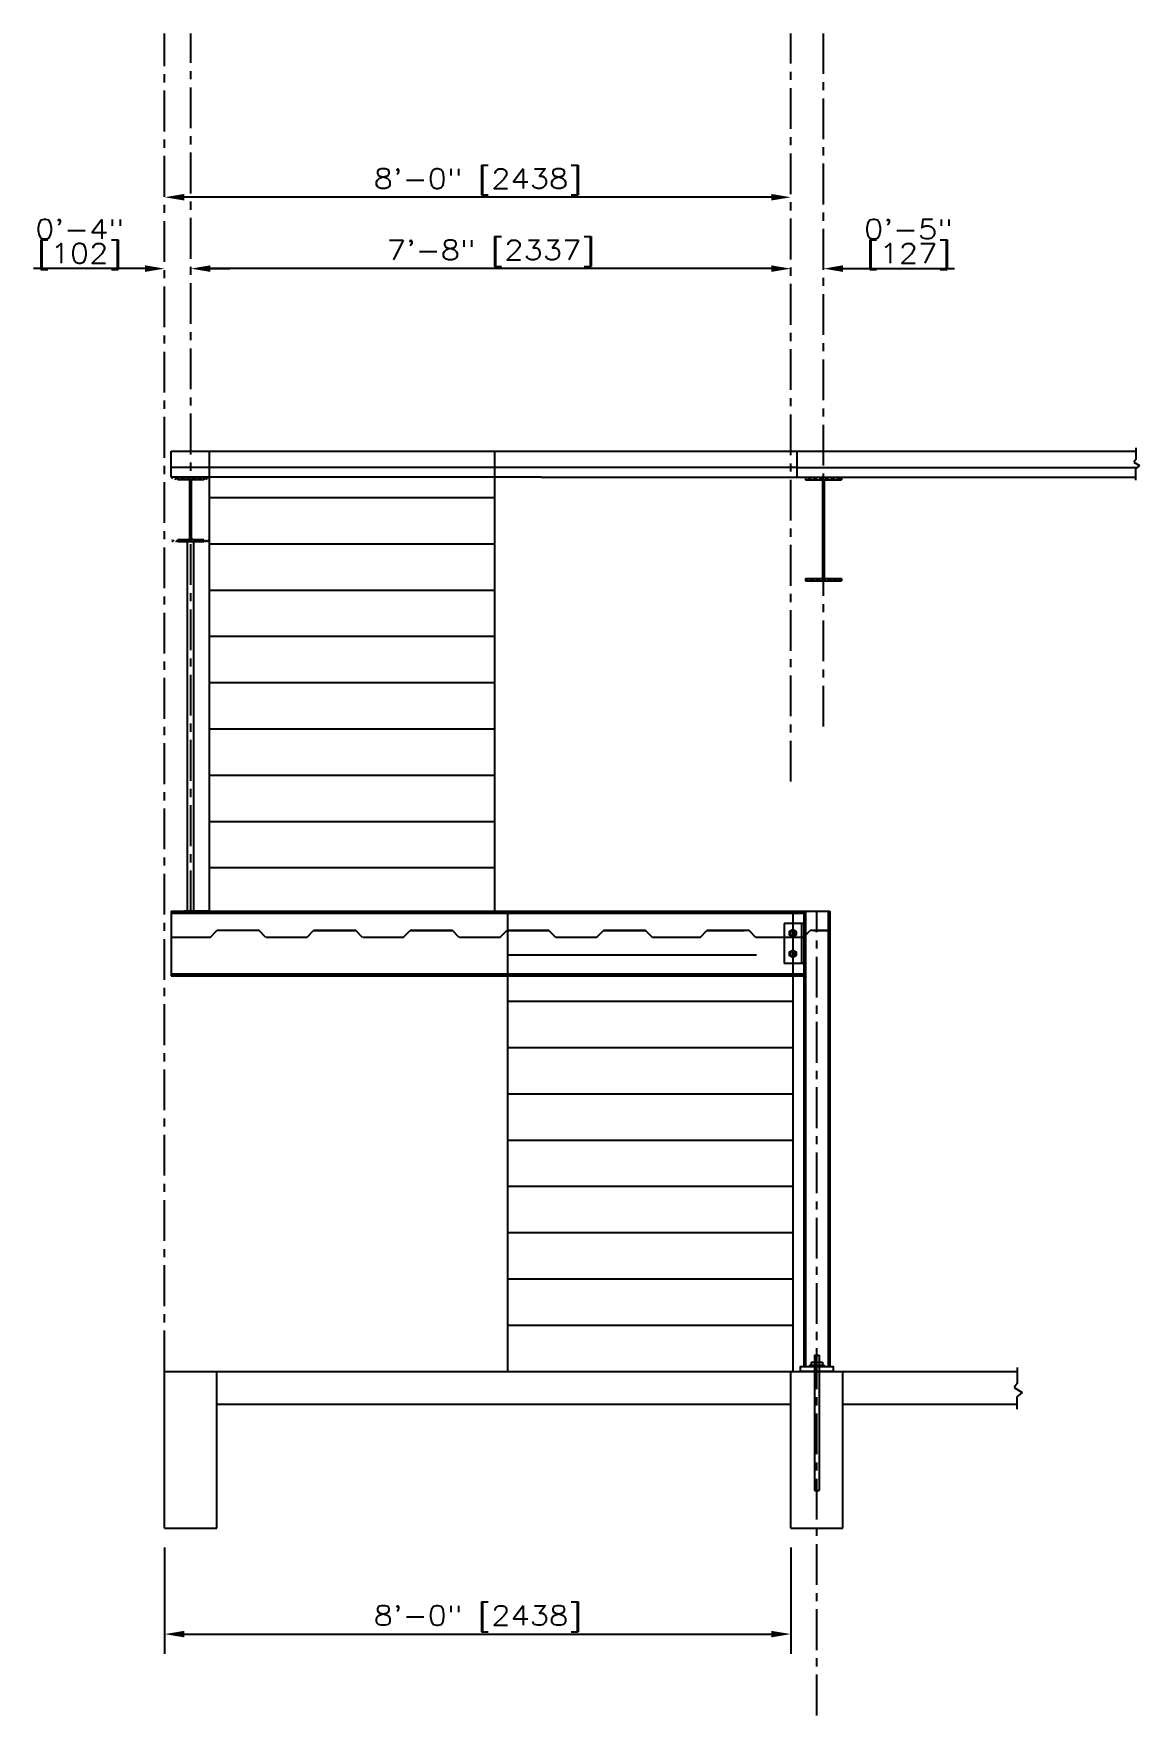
# Model space of a CAD drawing. Header units: inches. Extents: x -44 to 9761, y -1166 to 3580.
# Drawn here: x 7569.4 to 7739, y 2372.1 to 2629.8 of the extents above; entities that cross this region are included whole.
import ezdxf

# ---------------------------------------------------------------- set-up
doc = ezdxf.new("R2010")
doc.units = ezdxf.units.IN
doc.header["$MEASUREMENT"] = 0
doc.linetypes.add('CENTER', pattern=[2, 1.25, -0.25, 0.25, -0.25])
doc.layers.get('DEFPOINTS').update_dxf_attribs({"linetype": 'CONTINUOUS'})
for name, color, linetype in [('C-241-1', 241, 'CONTINUOUS'), ('Center', 251, 'CENTER'), ('LAYER131A', 131, 'CONTINUOUS'), ('Section_Hanger', 150, 'CONTINUOUS'), ('Struc_Section_BP', 135, 'CONTINUOUS'), ('Struc_Section_Conc', 71, 'CONTINUOUS'), ('Struc_Section_Dim', 5, 'CONTINUOUS'), ('Struc_Section_MachineBolt', 133, 'CONTINUOUS'), ('Struc_Section_Stair', 131, 'CONTINUOUS'), ('Struc_Section_Steel', 11, 'CONTINUOUS'), ('Struc_Steel_Beam', 22, 'CONTINUOUS')]:
    doc.layers.add(name, color=color, linetype=linetype)
doc.styles.add('ROMANS-115', font='romans.shx', dxfattribs={"width": 1.15})
doc.dimstyles.new('48-ROMANS-115', dxfattribs={"dimtxt": 3, "dimasz": 3, "dimexe": 3, "dimexo": 3, "dimgap": 0.0625, "dimtad": 1, "dimdec": 4, "dimzin": 1, "dimdsep": 46, "dimlunit": 4, "dimtxsty": 'ROMANS-115', "dimcen": 0.0625, "dimclrd": 256, "dimclre": 256, "dimclrt": 256, "dimadec": 0, "dimazin": 0, "dimtfac": 1, "dimtdec": 4, "dimtofl": 0, "dimtmove": 0, "dimatfit": 0, "dimfxl": 1, "dimfrac": 2, "dimtolj": 1, "dimtzin": 0, "dimarcsym": 0})
doc.dimstyles.new('Copy of 48-ROMANS-115-BPV', dxfattribs={"dimtxt": 3, "dimasz": 3, "dimexe": 3, "dimexo": 3, "dimgap": 0.0625, "dimtad": 1, "dimdec": 4, "dimzin": 1, "dimdsep": 46, "dimlunit": 4, "dimtxsty": 'ROMANS-115', "dimcen": 0.0625, "dimclrd": 256, "dimclre": 256, "dimclrt": 256, "dimadec": 0, "dimazin": 0, "dimtfac": 1, "dimtdec": 4, "dimtofl": 0, "dimtmove": 0, "dimatfit": 0, "dimfxl": 1, "dimfrac": 2, "dimtolj": 1, "dimtzin": 0, "dimarcsym": 0})

# ---------------------------------------------------------------- blocks, each defined once
blk = doc.blocks.new('*D23')
at = {"layer": 'DEFPOINTS', "color": 0, "transparency": 16777216}
for p in [(7589.54, 2604.75), (7589.54, 2603.35), (7685.54, 2603.35)]:
    blk.add_point(p, dxfattribs=at)
at = {"layer": 'Struc_Section_Dim', "lineweight": -2, "transparency": 16777216}
blk.add_line((7682.54, 2604.75), (7592.54, 2604.75), dxfattribs=at)
at = {"layer": 'Struc_Section_Dim', "transparency": 16777216}
for points in [[(7592.54, 2605.25), (7592.54, 2604.25), (7589.54, 2604.75)], [(7682.54, 2605.25), (7682.54, 2604.25), (7685.54, 2604.75)]]:
    blk.add_solid(points, dxfattribs=at)
at = {"layer": 'Struc_Section_Dim', "transparency": 16777216, "insert": (7637.54, 2607.1), "char_height": 3, "attachment_point": 5, "style": 'ROMANS-115'}
blk.add_mtext('\\A1;8\'-0" [2438]', dxfattribs=at)
blk = doc.blocks.new('*D24')
at = {"layer": 'DEFPOINTS', "color": 0, "transparency": 16777216}
for p in [(7593.54, 2594.12), (7593.54, 2593.81), (7685.54, 2594.12)]:
    blk.add_point(p, dxfattribs=at)
at = {"layer": 'Struc_Section_Dim', "lineweight": -2, "transparency": 16777216}
blk.add_line((7682.54, 2593.81), (7596.54, 2593.81), dxfattribs=at)
at = {"layer": 'Struc_Section_Dim', "transparency": 16777216}
for points in [[(7596.54, 2594.31), (7596.54, 2593.31), (7593.54, 2593.81)], [(7682.54, 2594.31), (7682.54, 2593.31), (7685.54, 2593.81)]]:
    blk.add_solid(points, dxfattribs=at)
at = {"layer": 'Struc_Section_Dim', "transparency": 16777216, "insert": (7639.54, 2596.16), "char_height": 3, "attachment_point": 5, "style": 'ROMANS-115'}
blk.add_mtext('\\A1;7\'-8" [2337]', dxfattribs=at)
blk = doc.blocks.new('*D25')
at = {"layer": 'DEFPOINTS', "color": 0, "transparency": 16777216}
for p in [(7589.54, 2593.81), (7589.54, 2593.81), (7593.54, 2593.81)]:
    blk.add_point(p, dxfattribs=at)
at = {"layer": 'Struc_Section_Dim', "lineweight": -2, "transparency": 16777216}
for p, q in [((7586.54, 2593.81), (7569.45, 2593.81)), ((7596.54, 2593.81), (7599.54, 2593.81))]:
    blk.add_line(p, q, dxfattribs=at)
at = {"layer": 'Struc_Section_Dim', "transparency": 16777216}
for points in [[(7586.54, 2594.31), (7586.54, 2593.31), (7589.54, 2593.81)], [(7596.54, 2594.31), (7596.54, 2593.31), (7593.54, 2593.81)]]:
    blk.add_solid(points, dxfattribs=at)
at = {"layer": 'Struc_Section_Dim', "transparency": 16777216, "char_height": 3, "attachment_point": 5, "style": 'ROMANS-115'}
for s, insert in [('\\A1;0\'-4"', (7576.49, 2599.86)), ('\\A1;[102]', (7576.49, 2595.66))]:
    blk.add_mtext(s, dxfattribs=dict(at, insert=insert))
blk = doc.blocks.new('outstandingconn1')
at = {"layer": 'Struc_Section_MachineBolt', "ltscale": 2}
for points in [[(1.2, 4.36), (1.69, 4.08), (2.18, 4.36), (2.18, 4.92), (1.69, 5.2), (1.2, 4.92)], [(1.2, 1.22), (1.69, 0.94), (2.18, 1.22), (2.18, 1.78), (1.69, 2.06), (1.2, 1.78)]]:
    blk.add_lwpolyline(points, close=True, dxfattribs=at)
for centre in [(1.69, 4.64), (1.69, 1.5)]:
    blk.add_circle(centre, 0.375, dxfattribs=at)
at = {"layer": 'Struc_Section_Steel', "color": 131, "ltscale": 2}
for p, q in [((0, 6.14), (3, 6.14)), ((0, 6.14), (0, 0)), ((0.38, 6.14), (0.38, 0)), ((3, 6.14), (3, 0)), ((0, 0), (3, 0))]:
    blk.add_line(p, q, dxfattribs=at)
blk = doc.blocks.new('*D26')
at = {"layer": 'DEFPOINTS', "color": 0, "transparency": 16777216}
for p in [(7685.54, 2593.81), (7690.54, 2593.81), (7690.54, 2593.81)]:
    blk.add_point(p, dxfattribs=at)
at = {"layer": 'Struc_Section_Dim', "lineweight": -2, "transparency": 16777216}
for p, q in [((7682.54, 2593.81), (7679.54, 2593.81)), ((7693.54, 2593.81), (7710.63, 2593.81))]:
    blk.add_line(p, q, dxfattribs=at)
at = {"layer": 'Struc_Section_Dim', "transparency": 16777216}
for points in [[(7682.54, 2594.31), (7682.54, 2593.31), (7685.54, 2593.81)], [(7693.54, 2594.31), (7693.54, 2593.31), (7690.54, 2593.81)]]:
    blk.add_solid(points, dxfattribs=at)
at = {"layer": 'Struc_Section_Dim', "transparency": 16777216, "char_height": 3, "attachment_point": 5, "style": 'ROMANS-115'}
for s, insert in [('\\A1;0\'-5"', (7703.58, 2599.86)), ('\\A1;[127]', (7703.58, 2595.66))]:
    blk.add_mtext(s, dxfattribs=dict(at, insert=insert))
blk = doc.blocks.new('*D62')
at = {"layer": 'DEFPOINTS', "color": 0, "transparency": 16777216}
for p in [(7589.54, 2400.84), (7685.54, 2400.84), (7685.54, 2384.58)]:
    blk.add_point(p, dxfattribs=at)
at = {"layer": 'Struc_Section_Dim', "lineweight": -2, "transparency": 16777216}
for p, q in [((7589.54, 2397.84), (7589.54, 2381.58)), ((7685.54, 2397.84), (7685.54, 2381.58)), ((7592.54, 2384.58), (7682.54, 2384.58))]:
    blk.add_line(p, q, dxfattribs=at)
at = {"layer": 'Struc_Section_Dim', "transparency": 16777216}
for points in [[(7592.54, 2385.08), (7592.54, 2384.08), (7589.54, 2384.58)], [(7682.54, 2385.08), (7682.54, 2384.08), (7685.54, 2384.58)]]:
    blk.add_solid(points, dxfattribs=at)
at = {"layer": 'Struc_Section_Dim', "transparency": 16777216, "insert": (7637.54, 2386.93), "char_height": 3, "attachment_point": 5, "style": 'ROMANS-115'}
blk.add_mtext('\\A1;8\'-0" [2438]', dxfattribs=at)

msp = doc.modelspace()

# ---------------------------------------------------------------- hatches: boundary and pattern name
at = {"layer": 'Struc_Section_Steel', "ltscale": 2}
h = msp.add_hatch(dxfattribs=at)
h.set_pattern_fill('STEEL', color=256, scale=5, style=0)
h.set_pattern_definition([(45, (7488.66326, 2578.0876), (-0.4419417, 0.4419417), []), (45, (7488.66326, 2578.4001), (-0.4419417, 0.4419417), [])])
h.paths.add_polyline_path([(7596.41389, 2561.5232), (7596.41389, 2561.8357), (7590.66389, 2561.8357), (7590.66389, 2561.5232), (7593.16389, 2561.5232, -0.414213562), (7593.41389, 2561.2732), (7593.41389, 2552.5232, -0.414213562), (7593.16389, 2552.2732), (7590.66389, 2552.2732), (7590.66389, 2551.9607), (7596.41389, 2551.9607), (7596.41389, 2552.2732), (7593.91389, 2552.2732, -0.414213562), (7593.66389, 2552.5232), (7593.66389, 2561.2732, -0.414213562), (7593.91389, 2561.5232)])
at = {"layer": 'Struc_Steel_Beam'}
h = msp.add_hatch(dxfattribs=at)
h.set_pattern_fill('STEEL', color=256, scale=5, style=0)
h.set_pattern_definition([(45, (7530.6161, 2577.7901), (-0.4419417, 0.4419417), []), (45, (7530.6161, 2578.1026), (-0.4419417, 0.4419417), [])])
h.paths.add_polyline_path([(7687.78889, 2561.8357), (7687.78889, 2561.4607), (7690.41389, 2561.4607), (7690.41389, 2546.3357), (7687.78889, 2546.3357), (7687.78889, 2545.9607), (7690.53889, 2545.9607), (7690.53889, 2561.8357)])
h.paths.add_polyline_path([(7693.28889, 2561.4607), (7693.28889, 2561.8357), (7690.53889, 2561.8357), (7690.53889, 2545.9607), (7693.28889, 2545.9607), (7693.28889, 2546.3357), (7690.66389, 2546.3357), (7690.66389, 2561.4607)])

# ---------------------------------------------------------------- linework, layer by layer
at = {"layer": 'C-241-1'}
for p, q in [((7688.41796, 2425.77126), (7690.65982, 2425.77126)), ((7688.41796, 2425.77126), (7688.41796, 2425.5857)), ((7688.41796, 2425.5857), (7690.65982, 2425.5857)), ((7688.66796, 2426.26611), (7690.40982, 2426.26611)), ((7688.66796, 2426.26611), (7688.66796, 2425.77126)), ((7689.16281, 2427.30735), (7689.16281, 2426.26611)), ((7689.16281, 2427.30735), (7689.91497, 2427.30735)), ((7689.91497, 2427.30735), (7689.91497, 2426.26611)), ((7690.40982, 2426.26611), (7690.40982, 2425.77126)), ((7690.65982, 2425.77126), (7690.65982, 2425.5857))]:
    msp.add_line(p, q, dxfattribs=at)
at = {"layer": 'C-241-1', "ltscale": 2}
for p, q in [((7689.16281, 2426.26611), (7689.16281, 2406.5857)), ((7689.91497, 2426.26611), (7689.91497, 2406.5857)), ((7689.16281, 2406.5857), (7689.91497, 2406.5857))]:
    msp.add_line(p, q, dxfattribs=at)
at = {"layer": 'Center', "ltscale": 5}
for p, q in [((7589.53889, 2424.8357), (7589.53889, 2629.8179)), ((7593.53889, 2495.3357), (7593.53889, 2629.8179)), ((7685.53889, 2515.21933), (7685.53889, 2629.8179)), ((7690.53889, 2523.6491), (7690.53889, 2629.8179)), ((7689.53889, 2372.12622), (7689.53889, 2495.3357))]:
    msp.add_line(p, q, dxfattribs=at)
at = {"layer": 'LAYER131A'}
for p, q in [((7596.53889, 2495.3357), (7592.53889, 2495.3357)), ((7686.78889, 2495.3357), (7690.78889, 2495.3357)), ((7687.53889, 2495.3357), (7687.53889, 2425.5857)), ((7691.53889, 2495.3357), (7691.53889, 2425.5857))]:
    msp.add_line(p, q, dxfattribs=at)
at = {"layer": 'Section_Hanger', "ltscale": 2}
for p, q in [((7593.03889, 2495.3357), (7593.03889, 2551.9607)), ((7594.03889, 2495.3357), (7594.03889, 2551.9607))]:
    msp.add_line(p, q, dxfattribs=at)
at = {"layer": 'Struc_Section_BP', "ltscale": 2}
msp.add_lwpolyline([(7692.03889, 2424.8357), (7687.03889, 2424.8357), (7687.03889, 2425.5857), (7692.03889, 2425.5857)], close=True, dxfattribs=at)
at = {"layer": 'Struc_Section_Conc', "ltscale": 2}
for p, q in [((7590.53889, 2565.8357), (7686.53889, 2565.8357)), ((7590.53889, 2561.8357), (7590.53889, 2565.8357)), ((7686.53889, 2561.8357), (7686.53889, 2565.8357)), ((7686.53889, 2565.8357), (7738.45389, 2565.8357)), ((7647.26389, 2561.8357), (7590.53889, 2561.8357)), ((7647.26389, 2561.8357), (7686.53889, 2561.8357)), ((7686.53889, 2561.8357), (7738.39185, 2561.8357)), ((7590.53889, 2495.3357), (7691.53889, 2495.3357)), ((7691.53889, 2495.3357), (7691.53889, 2492.38104)), ((7596.50633, 2491.3357), (7597.55168, 2492.38104)), ((7604.0261, 2492.38104), (7597.55168, 2492.38104)), ((7605.07144, 2491.3357), (7604.0261, 2492.38104)), ((7611.31883, 2491.3357), (7612.36418, 2492.38104)), ((7618.8386, 2492.38104), (7612.36418, 2492.38104)), ((7612.36418, 2492.38104), (7618.8386, 2492.38104)), ((7618.8386, 2492.38104), (7612.36418, 2492.38104)), ((7619.88394, 2491.3357), (7618.8386, 2492.38104)), ((7626.13133, 2491.3357), (7627.17668, 2492.38104)), ((7627.17668, 2492.38104), (7633.6511, 2492.38104)), ((7633.6511, 2492.38104), (7627.17668, 2492.38104)), ((7633.6511, 2492.38104), (7627.17668, 2492.38104)), ((7634.69644, 2491.3357), (7633.6511, 2492.38104)), ((7640.94383, 2491.3357), (7641.98918, 2492.38104)), ((7648.4636, 2492.38104), (7641.98918, 2492.38104)), ((7641.98918, 2492.38104), (7648.4636, 2492.38104)), ((7648.4636, 2492.38104), (7641.98918, 2492.38104)), ((7649.50894, 2491.3357), (7648.4636, 2492.38104)), ((7655.75633, 2491.3357), (7656.80168, 2492.38104)), ((7656.80168, 2492.38104), (7663.2761, 2492.38104)), ((7663.2761, 2492.38104), (7656.80168, 2492.38104)), ((7663.2761, 2492.38104), (7656.80168, 2492.38104)), ((7664.32144, 2491.3357), (7663.2761, 2492.38104)), ((7671.63133, 2491.3357), (7672.67668, 2492.38104)), ((7672.67668, 2492.38104), (7678.4011, 2492.38104)), ((7679.1511, 2492.38104), (7672.67668, 2492.38104)), ((7680.19644, 2491.3357), (7679.1511, 2492.38104)), ((7687.47639, 2491.3357), (7688.52173, 2492.38104)), ((7691.49354, 2492.38104), (7688.52173, 2492.38104)), ((7689.06708, 2492.38104), (7691.53889, 2492.38104)), ((7596.50633, 2491.3357), (7590.53889, 2491.3357)), ((7611.31883, 2491.3357), (7605.10139, 2491.3357)), ((7626.13133, 2491.3357), (7619.91389, 2491.3357)), ((7640.94383, 2491.3357), (7634.72639, 2491.3357)), ((7655.75633, 2491.3357), (7649.53889, 2491.3357)), ((7668.81883, 2491.3357), (7664.35139, 2491.3357)), ((7671.63133, 2491.3357), (7667.16389, 2491.3357)), ((7684.66389, 2491.3357), (7680.19644, 2491.3357)), ((7687.47639, 2491.3357), (7683.00894, 2491.3357))]:
    msp.add_line(p, q, dxfattribs=at)
at = {"layer": 'Struc_Section_Conc', "ltscale": 20}
msp.add_line((7686.53889, 2563.3357), (7738.62176, 2563.3357), dxfattribs=at)
at = {"layer": 'Struc_Section_Dim', "ltscale": 2}
for p, q in [((7738.45389, 2564.54751), (7738.14794, 2564.13076)), ((7738.14794, 2564.13076), (7738.98553, 2563.63495)), ((7738.45389, 2566.32922), (7738.45389, 2564.54751)), ((7738.98553, 2563.63495), (7738.39185, 2563.14656)), ((7738.39185, 2563.14656), (7738.39185, 2561.38653)), ((7720.25029, 2425.41101), (7720.25029, 2423.00163)), ((7589.53889, 2424.8357), (7720.25029, 2424.8357)), ((7589.53889, 2400.8357), (7589.53889, 2424.8357)), ((7597.53889, 2400.8357), (7597.53889, 2424.8357)), ((7685.53889, 2400.8357), (7685.53889, 2424.8357)), ((7693.53889, 2400.8357), (7693.53889, 2424.8357)), ((7720.25029, 2423.00163), (7719.77721, 2422.35722)), ((7719.77721, 2422.35722), (7721.03358, 2421.61349)), ((7597.53889, 2419.8357), (7685.53889, 2419.8357)), ((7693.53889, 2419.8357), (7720.18825, 2419.8357)), ((7721.03358, 2421.61349), (7720.18825, 2420.91808)), ((7720.18825, 2420.91808), (7720.18825, 2419.0433)), ((7589.53889, 2400.8357), (7597.53889, 2400.8357)), ((7685.53889, 2400.8357), (7693.53889, 2400.8357))]:
    msp.add_line(p, q, dxfattribs=at)
at = {"layer": 'Struc_Section_Stair', "ltscale": 5}
for p, q in [((7596.41389, 2495.3357), (7596.41389, 2565.8357)), ((7640.16389, 2495.3357), (7640.16389, 2565.8357)), ((7596.41389, 2558.7457), (7640.16389, 2558.7457)), ((7596.41389, 2551.6557), (7640.16389, 2551.6557)), ((7596.41389, 2544.5657), (7640.16389, 2544.5657)), ((7596.41389, 2537.4757), (7640.16389, 2537.4757)), ((7596.41389, 2530.3857), (7640.16389, 2530.3857)), ((7596.41389, 2523.2957), (7640.16389, 2523.2957)), ((7596.41389, 2516.2057), (7640.16389, 2516.2057)), ((7596.41389, 2509.1157), (7640.16389, 2509.1157)), ((7596.41389, 2502.0257), (7640.16389, 2502.0257)), ((7642.16389, 2424.8357), (7642.16389, 2495.3357)), ((7685.91389, 2424.8357), (7685.91389, 2495.3357)), ((7642.16389, 2481.5557), (7685.91389, 2481.5557)), ((7642.16389, 2474.4657), (7685.91389, 2474.4657)), ((7642.16389, 2467.3757), (7685.91389, 2467.3757)), ((7642.16389, 2460.2857), (7685.91389, 2460.2857)), ((7642.16389, 2453.1957), (7685.91389, 2453.1957)), ((7642.16389, 2446.1057), (7685.91389, 2446.1057)), ((7642.16389, 2439.0157), (7685.91389, 2439.0157)), ((7642.16389, 2431.9257), (7685.91389, 2431.9257))]:
    msp.add_line(p, q, dxfattribs=at)
at = {"layer": 'Struc_Section_Stair', "ltscale": 10}
for p, q in [((7686.53889, 2563.3357), (7590.53889, 2563.3357)), ((7642.16389, 2488.6457), (7680.28889, 2488.6457))]:
    msp.add_line(p, q, dxfattribs=at)
at = {"layer": 'Struc_Section_Steel'}
for p, q in [((7591.53889, 2561.8357), (7595.53889, 2561.8357)), ((7591.53889, 2561.5232), (7591.53889, 2561.8357)), ((7591.53889, 2561.5232), (7593.16389, 2561.5232)), ((7593.91389, 2561.5232), (7595.53889, 2561.5232)), ((7595.53889, 2561.8357), (7595.53889, 2561.5232)), ((7593.41389, 2552.5232), (7593.41389, 2561.2732)), ((7593.66389, 2552.5232), (7593.66389, 2561.2732)), ((7591.53889, 2551.9607), (7591.53889, 2552.2732)), ((7593.16389, 2552.2732), (7591.53889, 2552.2732)), ((7595.53889, 2551.9607), (7591.53889, 2551.9607)), ((7595.53889, 2552.2732), (7593.91389, 2552.2732)), ((7595.53889, 2552.2732), (7595.53889, 2551.9607)), ((7590.53889, 2495.0232), (7687.53889, 2495.0232)), ((7596.53889, 2495.3357), (7686.78889, 2495.3357)), ((7590.53889, 2485.7732), (7687.53889, 2485.7732)), ((7590.53889, 2485.4607), (7687.53889, 2485.4607))]:
    msp.add_line(p, q, dxfattribs=at)
at = {"layer": 'Struc_Section_Steel', "ltscale": 2}
for p, q in [((7590.53889, 2495.3357), (7590.53889, 2485.4607)), ((7687.53889, 2495.3357), (7687.53889, 2485.4607))]:
    msp.add_line(p, q, dxfattribs=at)
at = {"layer": 'Struc_Section_Steel', "ltscale": 4}
for p, q in [((7687.78889, 2495.3357), (7687.78889, 2425.5857)), ((7691.28889, 2495.3357), (7691.28889, 2425.5857))]:
    msp.add_line(p, q, dxfattribs=at)
at = {"layer": 'Struc_Section_Steel'}
for centre, start, end in [((7593.16389, 2561.2732), 0, 90), ((7593.91389, 2561.2732), 90, 180), ((7593.16389, 2552.5232), 270, 0), ((7593.91389, 2552.5232), 180, 270)]:
    msp.add_arc(centre, 0.25, start, end, dxfattribs=at)
at = {"layer": 'Struc_Steel_Beam'}
for p, q in [((7687.78889, 2561.8357), (7693.28889, 2561.8357)), ((7687.78889, 2561.8357), (7687.78889, 2561.4607)), ((7687.78889, 2561.4607), (7690.41389, 2561.4607)), ((7690.41389, 2561.4607), (7690.41389, 2546.3357)), ((7690.66389, 2561.4607), (7690.66389, 2546.3357)), ((7690.66389, 2561.4607), (7693.28889, 2561.4607)), ((7693.28889, 2561.8357), (7693.28889, 2561.4607)), ((7687.78889, 2546.3357), (7690.41389, 2546.3357)), ((7687.78889, 2546.3357), (7687.78889, 2545.9607)), ((7690.66389, 2546.3357), (7693.28889, 2546.3357)), ((7693.28889, 2546.3357), (7693.28889, 2545.9607)), ((7687.78889, 2545.9607), (7693.28889, 2545.9607))]:
    msp.add_line(p, q, dxfattribs=at)

# ---------------------------------------------------------------- block references
at = {"layer": 'Struc_Section_Dim', "xscale": -1}
msp.add_blockref('outstandingconn1', (7687.53889, 2487.3282), dxfattribs=at)

# ---------------------------------------------------------------- dimensions: what is measured, and where the dimension line sits
at = {"layer": 'Struc_Section_Dim', "ltscale": 2}
for base, p1, p2, dimstyle, override, picture, middle in [((7589.53889, 2604.7536), (7685.53889, 2603.35217), (7589.53889, 2603.35217), '48-ROMANS-115', {"dimse1": 1, "dimse2": 1}, '*D23', (7637.53889, 2607.10181)), ((7589.53889, 2593.81206), (7593.53889, 2593.81206), (7589.53889, 2593.81206), 'Copy of 48-ROMANS-115-BPV', {"dimpost": '\\X', "dimse1": 1, "dimse2": 1}, '*D25', (7576.49425, 2598.00849)), ((7593.53889, 2593.81206), (7685.53889, 2594.12042), (7593.53889, 2594.12042), '48-ROMANS-115', {"dimse1": 1, "dimse2": 1}, '*D24', (7639.53889, 2596.16027))]:
    dim = msp.add_linear_dim(base=base, p1=p1, p2=p2, angle=180, dimstyle=dimstyle, override=override, dxfattribs=at)
    dim.commit()
    dim.dimension.update_dxf_attribs({"geometry": picture, "text_midpoint": middle})
dim = msp.add_linear_dim(base=(7690.53889, 2593.81206), p1=(7685.53889, 2593.81206), p2=(7690.53889, 2593.81206), dimstyle='Copy of 48-ROMANS-115-BPV', override={"dimpost": '\\X', "dimse1": 1, "dimse2": 1}, dxfattribs=at)
dim.commit()
dim.dimension.update_dxf_attribs({"geometry": '*D26', "text_midpoint": (7703.58353, 2598.00849)})
dim = msp.add_linear_dim(base=(7685.53889, 2384.58207), p1=(7589.53889, 2400.8357), p2=(7685.53889, 2400.8357), dimstyle='48-ROMANS-115', dxfattribs=at)
dim.commit()
dim.dimension.update_dxf_attribs({"geometry": '*D62', "text_midpoint": (7637.53889, 2386.93029)})

doc.saveas('drawing.dxf')
